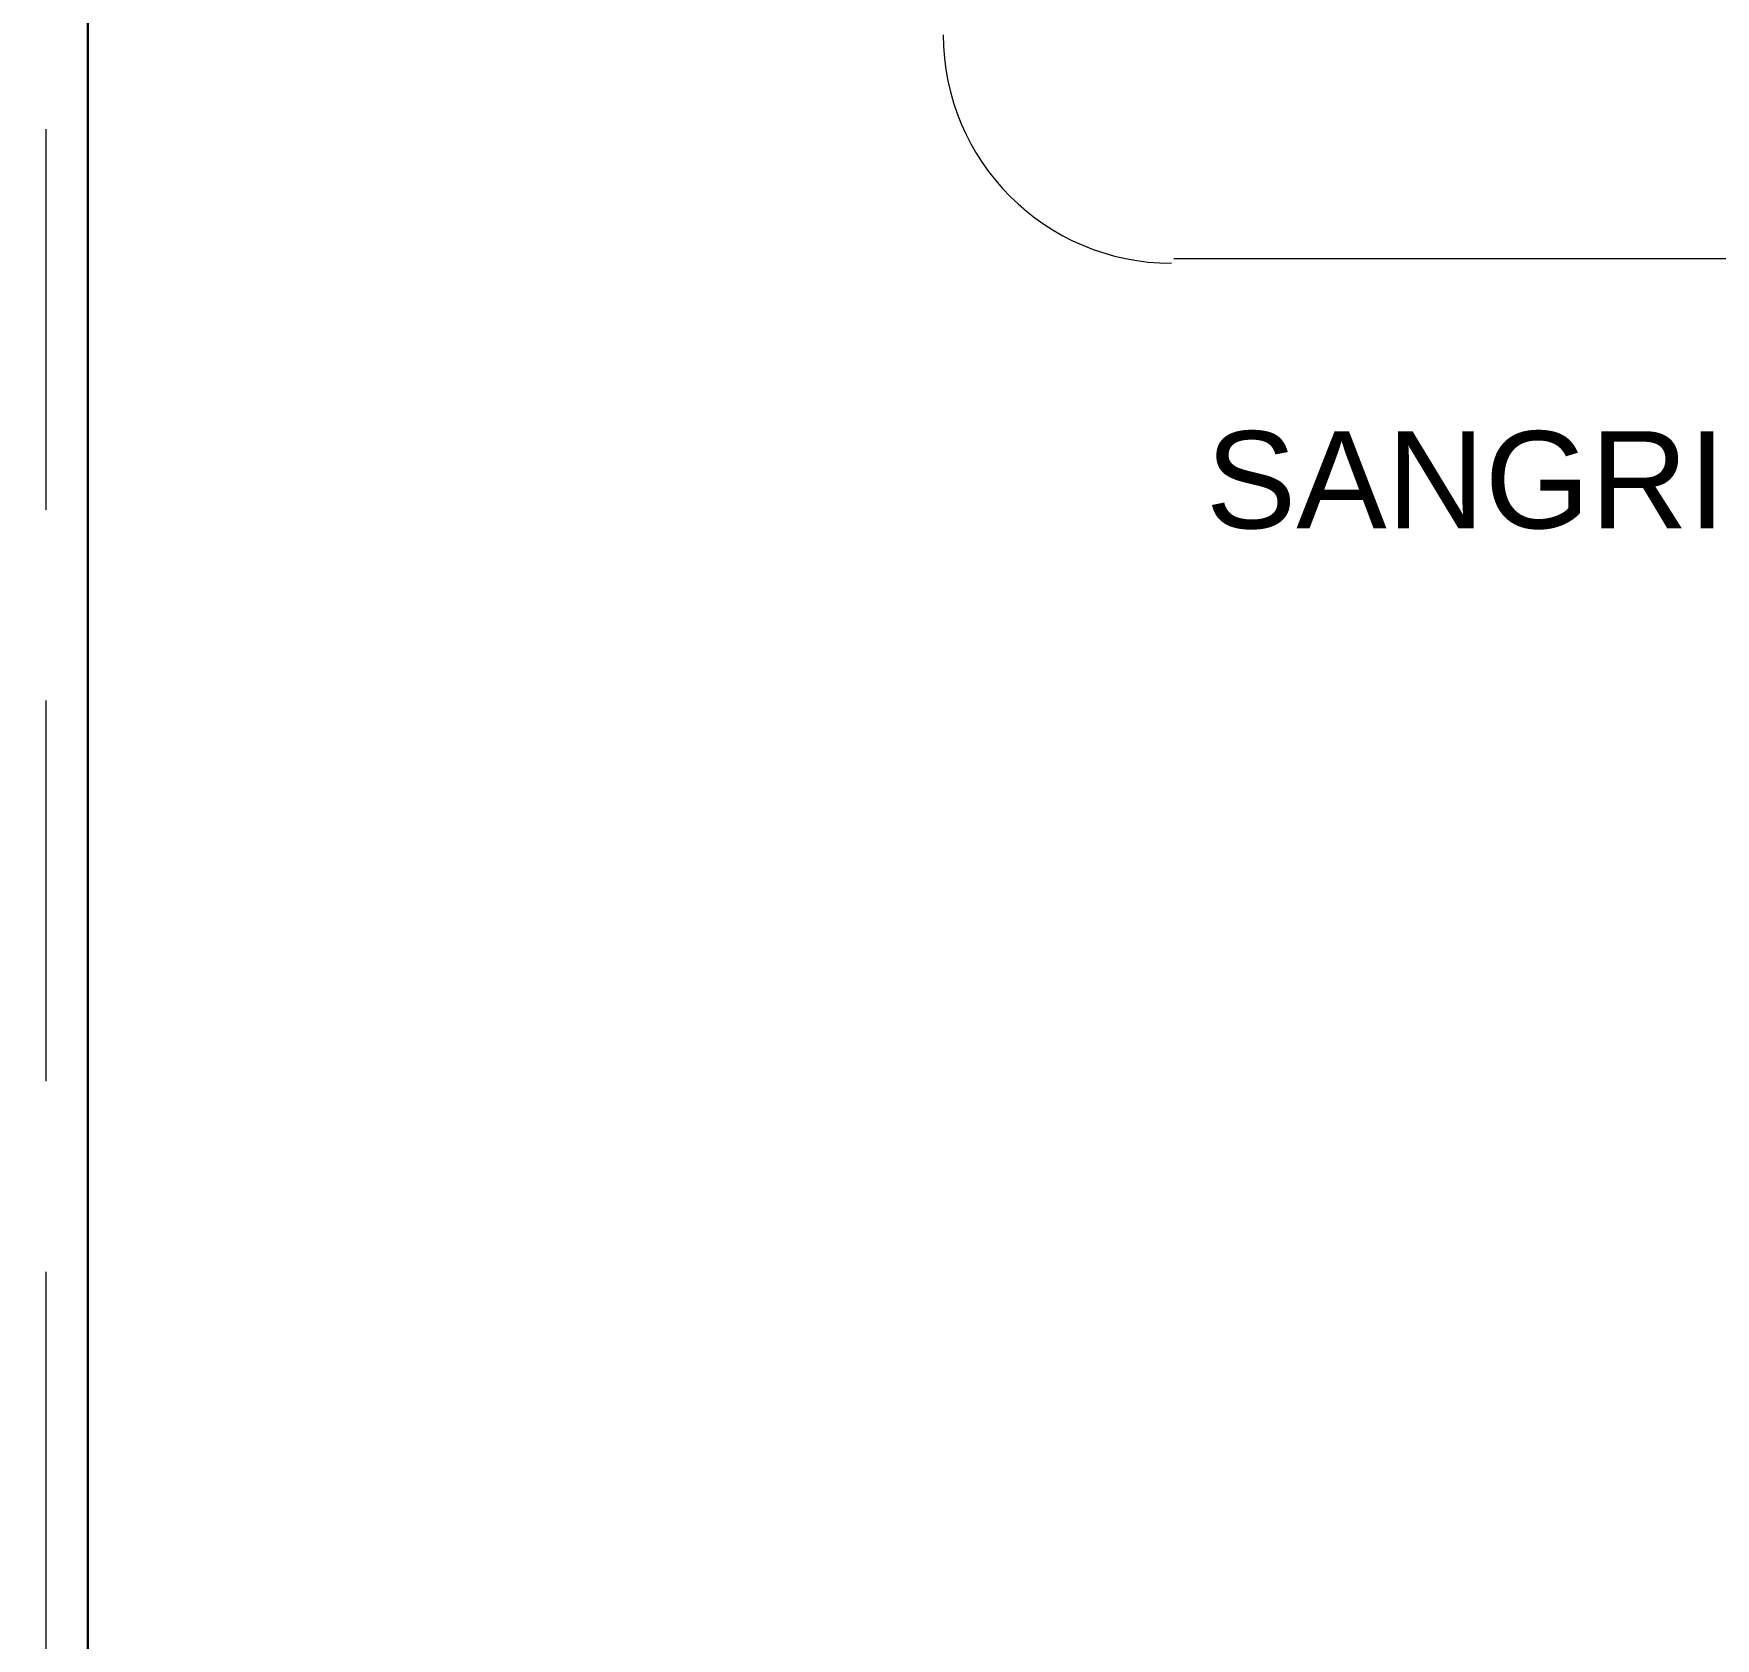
# Model space of a CAD drawing. Header units: metres. Extents: x 147 to 427, y -16 to 162.
# Drawn here: x 328.01 to 330.218, y 103.093 to 105.2 of the extents above; entities that cross this region are included whole.
import ezdxf

# ---------------------------------------------------------------- set-up
doc = ezdxf.new("R2010")
doc.units = ezdxf.units.M
doc.linetypes.add('IMPORT-Dashed _3_', pattern=[0.75, 0.5, -0.25])
doc.layers.add('1053_ARQ_BASE_MATADOURO_dwg', color=7, linetype='Continuous', lineweight=5, true_color=0x767676)
for name, color, linetype, lineweight in [('A-PAREDE', 7, 'Continuous', 30), ('A-TEXTO1', 7, 'Continuous', 5), ('A_PROJEÇÃO', 7, 'IMPORT-Dashed _3_', 5), ('PDF_EQUIPAMENTOS', 7, 'Continuous', 5)]:
    doc.layers.add(name, color=color, linetype=linetype, lineweight=lineweight)
doc.styles.add('Arial_2', font='arial.ttf', dxfattribs={"height": 0.1275})

# ---------------------------------------------------------------- blocks, each defined once
blk = doc.blocks.new('1053_ARQ_BASE_MATADOURO_dwg_arq geral tgov-4039641-TÉRREO 1_20 - Dependente 1')
at = {"layer": 'A-PAREDE', "color": 253, "true_color": 0xaaaaaa, "flags": 128}
blk.add_lwpolyline([(33.813, 19.8832), (34.5546, 19.8832), (34.5546, 19.7332), (29.4796, 19.7332), (29.4796, 17.5382), (29.3296, 17.5382), (29.3296, 24.3382), (29.4796, 24.3382), (29.4796, 19.8832), (34.2546, 19.8832)], dxfattribs=at)
at = {"layer": 'A_PROJEÇÃO', "color": 253, "true_color": 0xaaaaaa, "flags": 128}
blk.add_lwpolyline([(29.4246, 16.8882), (29.4246, 21.3082), (29.4246, 25.0382)], dxfattribs=at)
at = {"layer": 'A-TEXTO1', "insert": (30.9474, 21.4916), "char_height": 0.1275, "width": 2.339853, "attachment_point": 1, "line_spacing_factor": 0.941778, "style": 'Arial_2'}
blk.add_mtext('SANGRIA DE BOVINOS', dxfattribs=at)
blk = doc.blocks.new('1053_ARQ_BASE_MATADOURO_dwg_ARQ GALPAO TGOV-4039645-TÉRREO 1_20 - Dependente 1')
at = {"layer": 'PDF_EQUIPAMENTOS', "color": 253, "true_color": 0xaaaaaa}
blk.add_line((-11.1592, 11.8624), (-7.3447, 11.8624), dxfattribs=at)
blk.add_arc((-11.1623, 12.156), 0.2998, 180, 270, dxfattribs=at)
blk = doc.blocks.new('1053_ARQ_BASE_MATADOURO_dwg-3625622-TÉRREO 1_20 - Dependente 1')
for name, p in [('1053_ARQ_BASE_MATADOURO_dwg_arq geral tgov-4039641-TÉRREO 1_20 - Dependente 1', (130.2098, 83.186)), ('1053_ARQ_BASE_MATADOURO_dwg_ARQ GALPAO TGOV-4039645-TÉRREO 1_20 - Dependente 1', (172.2746, 93.0419))]:
    blk.add_blockref(name, p)

msp = doc.modelspace()

# ---------------------------------------------------------------- block references
at = {"layer": '1053_ARQ_BASE_MATADOURO_dwg', "color": 253, "true_color": 0xaaaaaa}
msp.add_blockref('1053_ARQ_BASE_MATADOURO_dwg-3625622-TÉRREO 1_20 - Dependente 1', (168.392, 0), dxfattribs=at)

doc.saveas('drawing.dxf')
